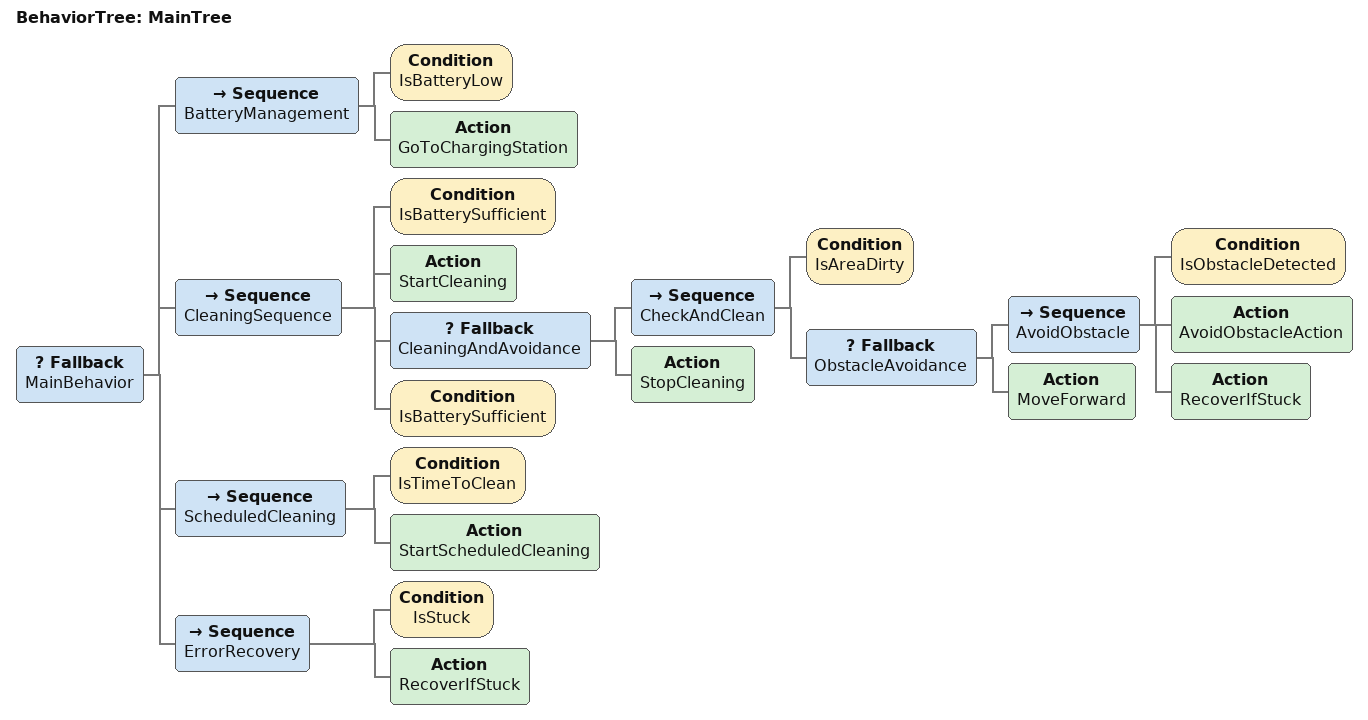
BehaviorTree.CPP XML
<?xml version="1.0" encoding="UTF-8"?>
<root main_tree_to_execute="MainTree">
    <BehaviorTree ID="MainTree">
        <Fallback name="MainBehavior">
            <!-- Battery Management -->
            <Sequence name="BatteryManagement">
                <Condition name="IsBatteryLow"/>
                <Action name="GoToChargingStation"/>
            </Sequence>

            <!-- Cleaning Sequence -->
            <Sequence name="CleaningSequence">
                <Condition name="IsBatterySufficient"/>
                <Action name="StartCleaning"/>
                <Fallback name="CleaningAndAvoidance">
                    <Sequence name="CheckAndClean">
                        <Condition name="IsAreaDirty"/>
                        <Fallback name="ObstacleAvoidance">
                            <Sequence name="AvoidObstacle">
                                <Condition name="IsObstacleDetected"/>
                                <Action name="AvoidObstacleAction"/>
                                <Action name="RecoverIfStuck"/>
                            </Sequence>
                            <Action name="MoveForward"/>
                        </Fallback>
                    </Sequence>
                    <Action name="StopCleaning"/>
                </Fallback>
                <Condition name="IsBatterySufficient"/>
            </Sequence>

            <!-- Scheduled Cleaning -->
            <Sequence name="ScheduledCleaning">
                <Condition name="IsTimeToClean"/>
                <Action name="StartScheduledCleaning"/>
            </Sequence>

            <!-- Error Recovery -->
            <Sequence name="ErrorRecovery">
                <Condition name="IsStuck"/>
                <Action name="RecoverIfStuck"/>
            </Sequence>
        </Fallback>
    </BehaviorTree>
</root>
